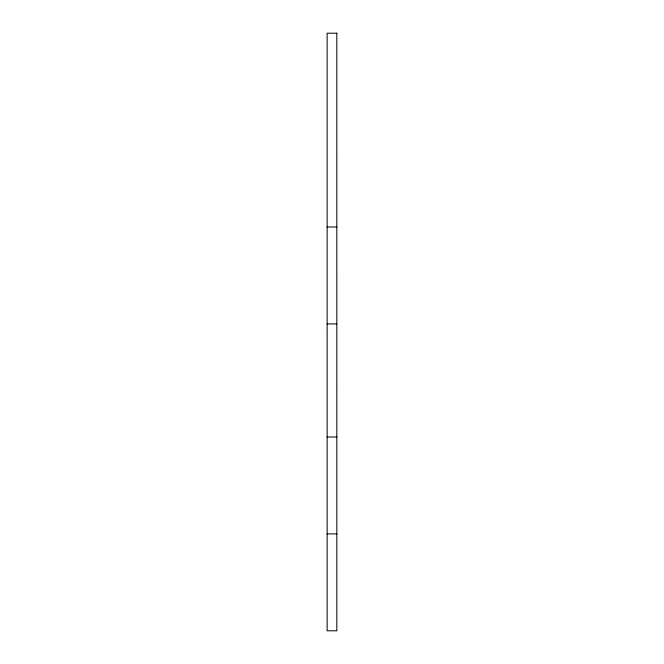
<?xml version="1.0" encoding="UTF-8"?>
<svg xmlns="http://www.w3.org/2000/svg" width="664" height="664" viewBox="0 0 664 664"><rect width="100%" height="100%" fill="white"/><g stroke="black" fill="none" stroke-linecap="round" stroke-linejoin="round"><path stroke-width="1" d="M327.136 227.013L336.822 227.013M327.136 323.924L336.822 323.924M327.136 436.987L336.822 436.987M327.136 533.889L336.864 533.889M336.864 33.2L327.136 33.2L327.144 630.8L336.839 630.8L336.822 33.2"/></g></svg>
